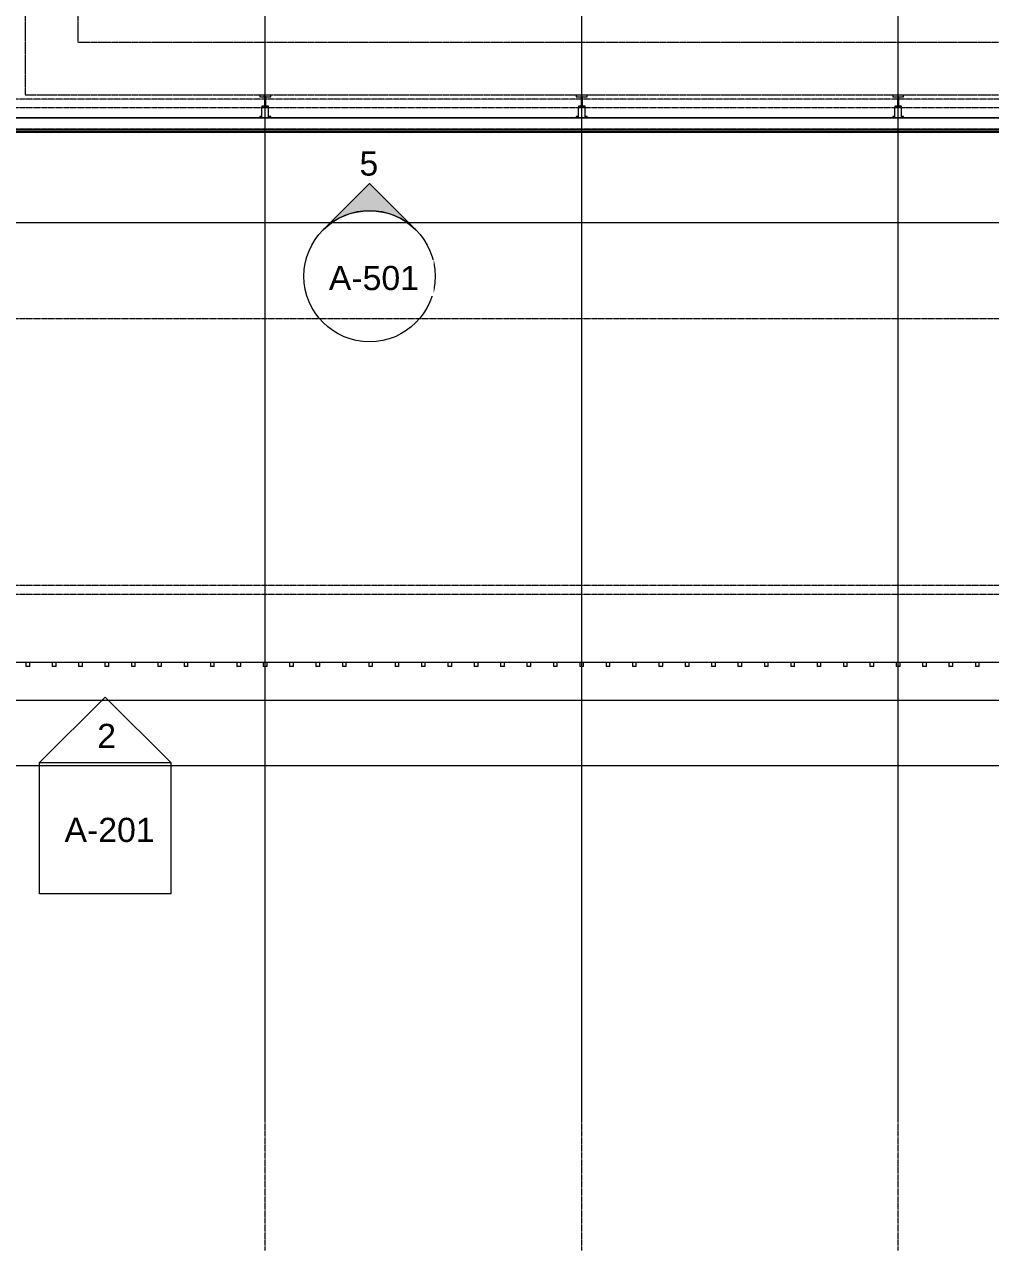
# Model space of a CAD drawing. Header units: inches. Extents: x 21400 to 32519, y -23426 to -19984.
# Drawn here: x 30418 to 31302, y -23396 to -22274 of the extents above; entities that cross this region are included whole.
import ezdxf

# ---------------------------------------------------------------- set-up
doc = ezdxf.new("R2010")
doc.units = ezdxf.units.IN
doc.header["$MEASUREMENT"] = 0
doc.linetypes.add('Dash 1_16_', pattern=[0.125, 0.0625, -0.0625])
doc.linetypes.add('Grid Line 1_2_', pattern=[0.875, 0.5, -0.125, 0.125, -0.125])
for name, color, linetype, lineweight in [('A-FLOR-CLRS', 90, 'Dash 1_16_', 9), ('A-ROOF', 132, 'Continuous', 9), ('A-WALL', 113, 'Continuous', 9), ('Conc', 7, 'Continuous', 9), ('G-ANNO-SYMB', 111, 'Continuous', 9), ('L-SITE-WALL', 31, 'Continuous', 9), ('S-BEAM', 12, 'Continuous', 9), ('S-GRID', 1, 'Continuous', 9)]:
    doc.layers.add(name, color=color, linetype=linetype, lineweight=lineweight)
doc.styles.add('Arial_1', font='arial.ttf', dxfattribs={"height": 22.129491})
pattern_1 = [(225, (31217.574, -22360.053), (23.758788, -23.758788), []), (225, (31217.574, -22396.053), (23.758788, -23.758788), [])]
pattern_2 = [(225, (30928.074, -22360.053), (23.758788, -23.758788), []), (225, (30928.074, -22396.053), (23.758788, -23.758788), [])]
pattern_3 = [(225, (30638.574, -22360.053), (23.758788, -23.758788), []), (225, (30638.574, -22396.053), (23.758788, -23.758788), [])]

# ---------------------------------------------------------------- blocks, each defined once
blk = doc.blocks.new('W-Wide Flange - 8_ WIDE-1052948-Roof Low')
at = {"layer": 'S-BEAM'}
for p, q in [((23661.9, -22348.6), (23663.6, -22348.6)), ((23667.9, -22348.6), (23661.9, -22348.6)), ((23661.9, -22348.6), (23661.9, -22348.6)), ((23661.9, -22348.6), (23661.9, -22349.6)), ((23664.5, -22348.6), (23664.5, -22349.5)), ((23665.3, -22349.5), (23665.3, -22348.6)), ((23666.2, -22348.6), (23667.9, -22348.6)), ((23667.9, -22348.6), (23667.9, -22348.6)), ((23667.9, -22349.6), (23667.9, -22348.6)), ((23663.6, -22349.6), (23661.9, -22349.6)), ((23661.9, -22349.6), (23661.9, -22349.6)), ((23661.9, -22349.6), (23667.9, -22349.6)), ((23661.9, -22358.8), (23661.9, -22349.6)), ((23667.9, -22349.6), (23666.2, -22349.6)), ((23667.9, -22349.6), (23667.9, -22349.6)), ((23667.9, -22358.8), (23667.9, -22349.6))]:
    blk.add_line(p, q, dxfattribs=at)
for centre, start_param, end_param in [((23663.6, -22348.6), 0, 1.570796), ((23666.2, -22348.6), 1.570796, 3.141593), ((23663.6, -22349.5), 4.712389, 6.283185), ((23666.2, -22349.5), 3.141593, 4.712389)]:
    blk.add_ellipse(centre, major_axis=(0.89, 0), ratio=0.041631, start_param=start_param, end_param=end_param, dxfattribs=at)
blk = doc.blocks.new('Girt_C - 10_D-1031050-Roof Low')
at = {"layer": 'S-BEAM'}
for p, q in [((26279.3, -22359.6), (22799.4, -22359.6)), ((22791.4, -22369.6), (26273.4, -22369.6))]:
    blk.add_line(p, q, dxfattribs=at)
blk = doc.blocks.new('Dimension Lumber - 4x8-1038247-Roof Low')
at = {"layer": 'S-BEAM'}
for p, q in [((22794.6, -22857.3), (22794.6, -22861.3)), ((22798.1, -22861.3), (22794.6, -22861.3)), ((22798.1, -22861.3), (22798.1, -22857.3))]:
    blk.add_line(p, q, dxfattribs=at)
blk = doc.blocks.new('columns and girder2 - one-V11-Roof Low')
at = {"layer": 'S-BEAM'}
h = blk.add_hatch(dxfattribs=at)
h.set_pattern_fill('FP_9', color=256, style=0, pattern_type=2)
h.set_pattern_definition(pattern_1)
h.paths.add_polyline_path([(5, -1.3), (3, -1.3), (3, -2), (5, -2)], flags=0)
h.paths.add_polyline_path([(-3, -1.3), (-5, -1.3), (-5, -2), (-3, -2), (-3, -1.7)], flags=0)
h.paths.add_polyline_path([(5, -20), (-5, -20), (-5, -21.5), (5, -21.5)], flags=0)
h.paths.add_polyline_path([(-5, -1204.8), (-5, -1206.3), (5, -1206.3), (5, -1204.8)], flags=0)
h.paths.add_polyline_path([(-5, -1224.3), (-5, -1225.8), (5, -1225.8), (5, -1224.3)], flags=0)
h = blk.add_hatch(dxfattribs=at)
h.set_pattern_fill('FP_9', color=256, style=0, pattern_type=2)
h.set_pattern_definition(pattern_1)
h.paths.add_polyline_path([(0.6, -11.5), (-0.6, -11.5), (-0.6, -20), (0.6, -20)], flags=0)
h.paths.add_polyline_path([(-0.6, -1206.3), (-0.6, -1224.3), (0.6, -1224.3), (0.6, -1206.3)], flags=0)
at = {"layer": 'S-BEAM', "lineweight": 15}
for p, q in [((-5, -1.3), (-5, -2)), ((-5, -2), (-3, -2)), ((3, -2), (5, -2)), ((5, -2), (5, -1.3)), ((5, -20), (-5, -20)), ((-5, -20), (-5, -21.5)), ((-5, -21.5), (5, -21.5)), ((-0.6, -11.5), (-0.6, -20)), ((-0.6, -20), (0.6, -20)), ((0.6, -20), (0.6, -11.5)), ((5, -21.5), (5, -20))]:
    blk.add_line(p, q, dxfattribs=at)
blk = doc.blocks.new('columns and girder2 - one-V12-Roof Low')
at = {"layer": 'S-BEAM'}
h = blk.add_hatch(dxfattribs=at)
h.set_pattern_fill('FP_10', color=256, style=0, pattern_type=2)
h.set_pattern_definition(pattern_2)
h.paths.add_polyline_path([(5, -1.3), (3, -1.3), (3, -2), (5, -2)], flags=0)
h.paths.add_polyline_path([(-3, -1.3), (-5, -1.3), (-5, -2), (-3, -2), (-3, -1.7)], flags=0)
h.paths.add_polyline_path([(5, -20), (-5, -20), (-5, -21.5), (5, -21.5)], flags=0)
h.paths.add_polyline_path([(-5, -1204.8), (-5, -1206.3), (5, -1206.3), (5, -1204.8)], flags=0)
h.paths.add_polyline_path([(-5, -1224.3), (-5, -1225.8), (5, -1225.8), (5, -1224.3)], flags=0)
h = blk.add_hatch(dxfattribs=at)
h.set_pattern_fill('FP_10', color=256, style=0, pattern_type=2)
h.set_pattern_definition(pattern_2)
h.paths.add_polyline_path([(-0.4, -11.4), (0, -11.4), (0, -11.4)], flags=0)
h.paths.add_polyline_path([(0.6, -11.5), (-0.6, -11.5), (-0.6, -20), (0.6, -20)], flags=0)
h.paths.add_polyline_path([(-0.6, -1206.3), (-0.6, -1224.3), (0.6, -1224.3), (0.6, -1206.3)], flags=0)
at = {"layer": 'S-BEAM', "lineweight": 15}
for p, q in [((-5, -1.3), (-5, -2)), ((-5, -2), (-3, -2)), ((3, -2), (5, -2)), ((5, -2), (5, -1.3)), ((5, -20), (-5, -20)), ((-5, -20), (-5, -21.5)), ((-5, -21.5), (5, -21.5)), ((-0.6, -11.5), (-0.6, -20)), ((-0.6, -20), (0.6, -20)), ((0.6, -20), (0.6, -11.5)), ((5, -21.5), (5, -20))]:
    blk.add_line(p, q, dxfattribs=at)
blk = doc.blocks.new('columns and girder2 - one-V13-Roof Low')
at = {"layer": 'S-BEAM'}
h = blk.add_hatch(dxfattribs=at)
h.set_pattern_fill('FP_11', color=256, style=0, pattern_type=2)
h.set_pattern_definition(pattern_3)
h.paths.add_polyline_path([(-5, -1.3), (-5, -2), (-3, -2), (-3, -1.3), (-3.2, -1.3)], flags=0)
h.paths.add_polyline_path([(5, -1.3), (3, -1.3), (3, -2), (5, -2)], flags=0)
h.paths.add_polyline_path([(5, -20), (-5, -20), (-5, -21.5), (5, -21.5)], flags=0)
h.paths.add_polyline_path([(5, -1204.8), (-5, -1204.8), (-5, -1206.3), (5, -1206.3)], flags=0)
h.paths.add_polyline_path([(5, -1224.3), (-5, -1224.3), (-5, -1225.8), (5, -1225.8)], flags=0)
h = blk.add_hatch(dxfattribs=at)
h.set_pattern_fill('FP_11', color=256, style=0, pattern_type=2)
h.set_pattern_definition(pattern_3)
h.paths.add_polyline_path([(0.6, -11.5), (-0.6, -11.5), (-0.6, -20), (0.6, -20)], flags=0)
h.paths.add_polyline_path([(-0.6, -1206.3), (-0.6, -1224.3), (0.6, -1224.3), (0.6, -1206.3)], flags=0)
at = {"layer": 'S-BEAM', "lineweight": 15}
for p, q in [((-5, -1.3), (-5, -2)), ((-5, -2), (-3, -2)), ((3, -2), (5, -2)), ((5, -2), (5, -1.3)), ((5, -20), (-5, -20)), ((-5, -20), (-5, -21.5)), ((-5, -21.5), (5, -21.5)), ((-0.6, -11.5), (-0.6, -20)), ((-0.6, -20), (0.6, -20)), ((0.6, -20), (0.6, -11.5)), ((5, -21.5), (5, -20))]:
    blk.add_line(p, q, dxfattribs=at)
blk = doc.blocks.new('Elevation - Detail Number-93309-Roof Low')
at = {"layer": 'G-ANNO-SYMB'}
for p, q in [((-0.25, -0.25), (-0.25, 0.25)), ((-0.25, 0.25), (0.25, 0.25)), ((0.25, 0.25), (0.25, -0.25)), ((0.25, -0.25), (-0.25, -0.25))]:
    blk.add_line(p, q, dxfattribs=at)
blk = doc.blocks.new('Elevation - Detail Number-93036-Roof Low')
at = {"layer": 'G-ANNO-SYMB'}
for p, q in [((0, 0.25), (-0.25, 0)), ((0.25, 0), (0, 0.25)), ((-0.25, 0), (0.25, 0))]:
    blk.add_line(p, q, dxfattribs=at)
blk = doc.blocks.new('Elevation - Filled Arrow-93797-Roof Low')
at = {"layer": 'G-ANNO-SYMB'}
blk.add_circle((0, 0), 0.25, dxfattribs=at)
blk = doc.blocks.new('Elevation - Filled Arrow-93526-Roof Low')
at = {"layer": 'G-ANNO-SYMB'}
h = blk.add_hatch(color=256, dxfattribs=at)
edge = h.paths.add_edge_path(flags=0)
edge.add_line((0, 0.3536), (0.1768, 0.1768))
edge.add_arc((0, 0), 0.25, 45, 135)
edge.add_line((-0.1768, 0.1768), (0, 0.3536))
for p, q in [((0, 0.3536), (-0.1768, 0.1768)), ((0, 0.3536), (-0.1768, 0.1768)), ((0.1768, 0.1768), (0, 0.3536)), ((0.1768, 0.1768), (0, 0.3536))]:
    blk.add_line(p, q, dxfattribs=at)
blk.add_arc((0, 0), 0.25, 45, 135, dxfattribs=at)

msp = doc.modelspace()

# ---------------------------------------------------------------- linework, layer by layer
at = {"layer": 'A-FLOR-CLRS'}
for p, q in [((30467.1, -21134.3), (30467.1, -22290.1)), ((30419.1, -21938.5), (30419.1, -22338.1)), ((30467.1, -22290.1), (31648.7, -22290.1)), ((30419.1, -22338.1), (31648, -22338.1))]:
    msp.add_line(p, q, dxfattribs=at)
at = {"layer": 'A-ROOF'}
msp.add_line((30062.1, -22857.3), (31793.6, -22857.3), dxfattribs=at)
at = {"layer": 'A-WALL', "lineweight": 25}
for p, q in [((32097.5, -22370.3), (28607.1, -22370.3)), ((28607.1, -22371.9), (32097.5, -22371.9))]:
    msp.add_line(p, q, dxfattribs=at)
at = {"layer": 'Conc'}
for p, q in [((30107.9, -22892.1), (31796.7, -22892.1)), ((31975.2, -22952.1), (29519.6, -22952.1))]:
    msp.add_line(p, q, dxfattribs=at)
at = {"layer": 'G-ANNO-SYMB'}
msp.add_line((32166.3, -22455.3), (27695, -22455.3), dxfattribs=at)
at = {"layer": 'L-SITE-WALL'}
for p, q in [((28611.4, -22358.8), (32087.1, -22358.8)), ((32089.1, -22370.2), (28607.1, -22370.2))]:
    msp.add_line(p, q, dxfattribs=at)
at = {"layer": 'S-GRID', "linetype": 'Grid Line 1_2_'}
for p, q in [((30638.6, -23275.7), (30638.6, -20181.9)), ((30928.1, -23275.7), (30928.1, -20181.9)), ((31217.6, -23275.7), (31217.6, -20181.9)), ((30638.6, -23395.7), (30638.6, -20301.9)), ((30928.1, -23395.7), (30928.1, -20301.9)), ((31217.6, -23395.7), (31217.6, -20301.9)), ((32421.4, -22342.1), (27634.3, -22342.1)), ((32421.4, -22350.1), (27514.3, -22350.1)), ((32421.4, -22359.6), (27514.3, -22359.6)), ((32421.4, -22359.6), (27514.3, -22359.6)), ((32421.4, -22369.6), (27514.3, -22369.6)), ((32421.4, -22543.1), (27514.3, -22543.1)), ((32421.4, -22543.1), (27514.3, -22543.1)), ((32421.4, -22787.3), (27514.3, -22787.3)), ((32421.4, -22787.3), (27514.3, -22787.3)), ((32421.4, -22795.3), (27514.3, -22795.3)), ((32421.4, -22795.3), (27690.5, -22795.3))]:
    msp.add_line(p, q, dxfattribs=at)

# ---------------------------------------------------------------- block references
at = {"layer": 'G-ANNO-SYMB', "xscale": 239.9999999999998, "yscale": 239.9999999999998, "zscale": 239.9999999999998}
for name, p in [('Elevation - Filled Arrow-93526-Roof Low', (30734, -22504.2)), ('Elevation - Filled Arrow-93797-Roof Low', (30734, -22504.2)), ('Elevation - Detail Number-93036-Roof Low', (30492.2, -22949.3)), ('Elevation - Detail Number-93309-Roof Low', (30492.2, -23009.3))]:
    msp.add_blockref(name, p, dxfattribs=at)
at = {"layer": 'S-BEAM', "rotation": 180}
for name, p in [('columns and girder2 - one-V13-Roof Low', (30638.6, -22360.1)), ('columns and girder2 - one-V12-Roof Low', (30928.1, -22360.1)), ('columns and girder2 - one-V11-Roof Low', (31217.6, -22360.1))]:
    msp.add_blockref(name, p, dxfattribs=at)
at = {"layer": 'S-BEAM'}
for name, p in [('W-Wide Flange - 8_ WIDE-1052948-Roof Low', (6973.7, 0)), ('W-Wide Flange - 8_ WIDE-1052948-Roof Low', (7263.2, 0)), ('W-Wide Flange - 8_ WIDE-1052948-Roof Low', (7552.7, 0)), ('Girt_C - 10_D-1031050-Roof Low', (5815.7, 0)), ('Dimension Lumber - 4x8-1038247-Roof Low', (7625.1, 0)), ('Dimension Lumber - 4x8-1038247-Roof Low', (7649.2, 0)), ('Dimension Lumber - 4x8-1038247-Roof Low', (7673.3, 0)), ('Dimension Lumber - 4x8-1038247-Roof Low', (7697.4, 0)), ('Dimension Lumber - 4x8-1038247-Roof Low', (7721.6, 0)), ('Dimension Lumber - 4x8-1038247-Roof Low', (7745.7, 0)), ('Dimension Lumber - 4x8-1038247-Roof Low', (7769.8, 0)), ('Dimension Lumber - 4x8-1038247-Roof Low', (7793.9, 0)), ('Dimension Lumber - 4x8-1038247-Roof Low', (7818.1, 0)), ('Dimension Lumber - 4x8-1038247-Roof Low', (7842.2, 0)), ('Dimension Lumber - 4x8-1038247-Roof Low', (7866.3, 0)), ('Dimension Lumber - 4x8-1038247-Roof Low', (7890.4, 0)), ('Dimension Lumber - 4x8-1038247-Roof Low', (7914.6, 0)), ('Dimension Lumber - 4x8-1038247-Roof Low', (7938.7, 0)), ('Dimension Lumber - 4x8-1038247-Roof Low', (7962.8, 0)), ('Dimension Lumber - 4x8-1038247-Roof Low', (7986.9, 0)), ('Dimension Lumber - 4x8-1038247-Roof Low', (8011.1, 0)), ('Dimension Lumber - 4x8-1038247-Roof Low', (8035.2, 0)), ('Dimension Lumber - 4x8-1038247-Roof Low', (8059.3, 0)), ('Dimension Lumber - 4x8-1038247-Roof Low', (8083.4, 0)), ('Dimension Lumber - 4x8-1038247-Roof Low', (8107.6, 0)), ('Dimension Lumber - 4x8-1038247-Roof Low', (8131.7, 0)), ('Dimension Lumber - 4x8-1038247-Roof Low', (8155.8, 0)), ('Dimension Lumber - 4x8-1038247-Roof Low', (8179.9, 0)), ('Dimension Lumber - 4x8-1038247-Roof Low', (8204.1, 0)), ('Dimension Lumber - 4x8-1038247-Roof Low', (8228.2, 0)), ('Dimension Lumber - 4x8-1038247-Roof Low', (8252.3, 0)), ('Dimension Lumber - 4x8-1038247-Roof Low', (8276.4, 0)), ('Dimension Lumber - 4x8-1038247-Roof Low', (8300.6, 0)), ('Dimension Lumber - 4x8-1038247-Roof Low', (8324.7, 0)), ('Dimension Lumber - 4x8-1038247-Roof Low', (8348.8, 0)), ('Dimension Lumber - 4x8-1038247-Roof Low', (8372.9, 0)), ('Dimension Lumber - 4x8-1038247-Roof Low', (8397.1, 0)), ('Dimension Lumber - 4x8-1038247-Roof Low', (8421.2, 0)), ('Dimension Lumber - 4x8-1038247-Roof Low', (8445.3, 0)), ('Dimension Lumber - 4x8-1038247-Roof Low', (8469.4, 0)), ('Dimension Lumber - 4x8-1038247-Roof Low', (8493.6, 0))]:
    msp.add_blockref(name, p, dxfattribs=at)

# ---------------------------------------------------------------- next in the draw order: texts
at = {"layer": 'G-ANNO-SYMB', "attachment_point": 2, "line_spacing_factor": 0.938532, "style": 'Arial_1', "bg_fill": 3, "box_fill_scale": 1.25, "bg_fill_color": 0, "bg_fill_transparency": 0}
for s, insert, char_height, width in [('5', (30733.4, -22390), 22.1, 20.52), ('A-501', (30738, -22494.7), 22.13, 98.28), ('2', (30493.5, -22913.8), 22.1, 20.52), ('A-201', (30496.2, -22999.8), 22.13, 98.28)]:
    msp.add_mtext(s, dxfattribs=dict(at, insert=insert, char_height=char_height, width=width))

doc.saveas('drawing.dxf')
